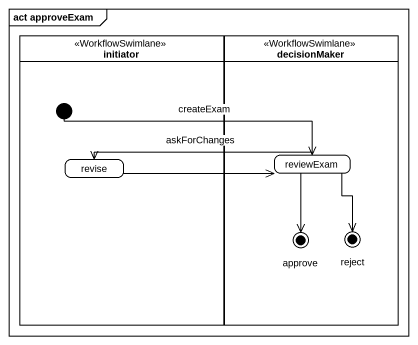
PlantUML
@startuml
mainframe act approveExam
hide empty description
state initiator <<WorkflowSwimlane>> {
  state initial1 <<start>>
  state revise
}
state decisionMaker <<WorkflowSwimlane>> {
  state reviewExam
  state approve <<end>>
  state reject <<end>>
}
initial1 -right-> reviewExam : createExam
revise -right-> reviewExam
reviewExam -left-> revise : askForChanges
reviewExam --> approve
reviewExam --> reject
@enduml
